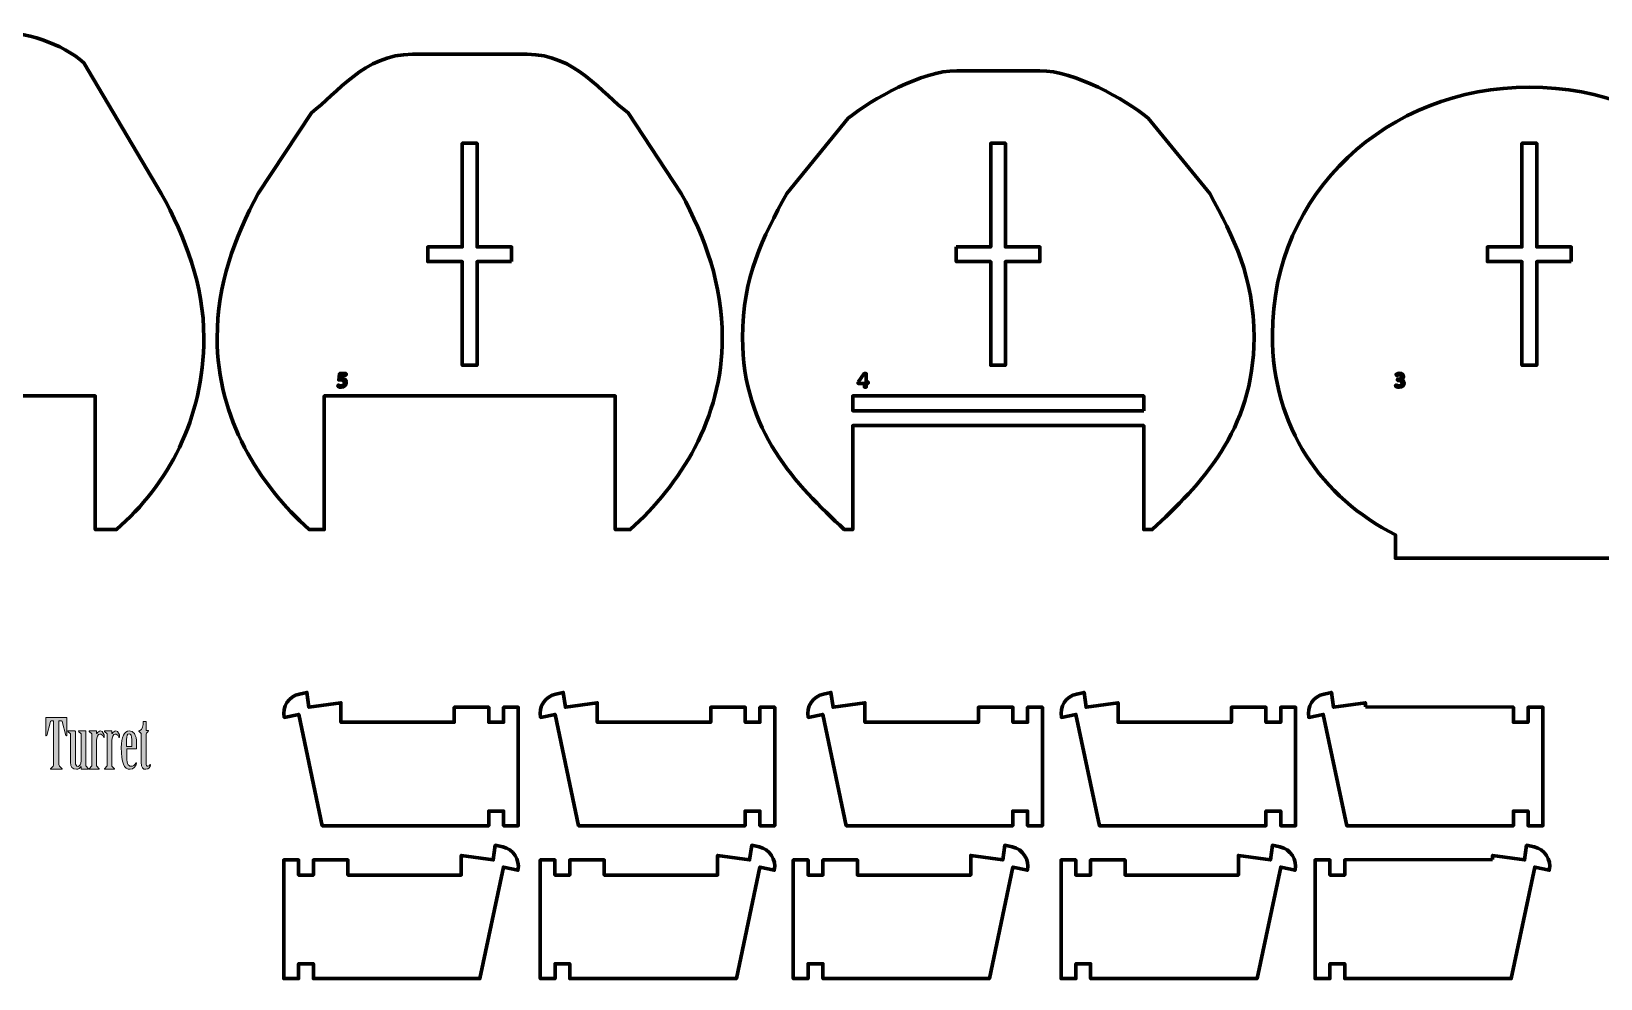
# Model space of a CAD drawing. Header units: inches. Extents: x 589 to 2016, y -1839 to -951.
# Drawn here: x 1323.3 to 1641.7, y -1148.7 to -956.7 of the extents above; entities that cross this region are included whole.
import ezdxf

# ---------------------------------------------------------------- set-up
doc = ezdxf.new("R2010")
doc.units = ezdxf.units.IN
doc.header["$MEASUREMENT"] = 0
doc.layers.add('Layer 1', color=7, linetype='Continuous')

# ---------------------------------------------------------------- blocks, each defined once
blk = doc.blocks.new('block 317')
at = {"layer": 'Layer 1', "true_color": 0x010101}
h = blk.add_hatch(color=18, dxfattribs=at)
h.dxf.hatch_style = 2
edge = h.paths.add_edge_path()
edge.add_spline(control_points=[(1327.83, -1096.46), (1327.83, -1096.46), (1327.31, -1096.46), (1327.31, -1096.46), (1327.23, -1096.46), (1327.19, -1096.53), (1327.16, -1096.61), (1327.16, -1096.61), (1326.43, -1099.4), (1326.43, -1099.4), (1326.42, -1099.45), (1326.38, -1099.48), (1326.32, -1099.48), (1326.26, -1099.48), (1326.25, -1099.45), (1326.25, -1099.38), (1326.25, -1099.38), (1326.25, -1095.84), (1326.25, -1095.84), (1326.25, -1095.81), (1326.28, -1095.79), (1326.32, -1095.79), (1326.32, -1095.79), (1330.42, -1095.79), (1330.42, -1095.79), (1330.47, -1095.79), (1330.49, -1095.81), (1330.49, -1095.84), (1330.49, -1095.84), (1330.49, -1099.38), (1330.49, -1099.38), (1330.49, -1099.45), (1330.48, -1099.48), (1330.42, -1099.48), (1330.37, -1099.48), (1330.32, -1099.45), (1330.31, -1099.4), (1330.31, -1099.4), (1329.58, -1096.61), (1329.58, -1096.61), (1329.56, -1096.53), (1329.51, -1096.46), (1329.43, -1096.46), (1329.43, -1096.46), (1328.91, -1096.46), (1328.91, -1096.46), (1328.91, -1096.46), (1328.91, -1105.28), (1328.91, -1105.28), (1328.91, -1105.45), (1328.92, -1105.57), (1329.02, -1105.67), (1329.02, -1105.67), (1329.44, -1106.08), (1329.44, -1106.08), (1329.48, -1106.12), (1329.54, -1106.16), (1329.54, -1106.2), (1329.54, -1106.24), (1329.53, -1106.28), (1329.46, -1106.28), (1329.46, -1106.28), (1327.29, -1106.28), (1327.29, -1106.28), (1327.22, -1106.28), (1327.2, -1106.24), (1327.2, -1106.2), (1327.2, -1106.16), (1327.26, -1106.12), (1327.3, -1106.08), (1327.3, -1106.08), (1327.72, -1105.67), (1327.72, -1105.67), (1327.82, -1105.57), (1327.83, -1105.45), (1327.83, -1105.28), (1327.83, -1105.28), (1327.83, -1096.46), (1327.83, -1096.46), (1327.83, -1096.46), (1327.83, -1096.46), (1327.83, -1096.46)], knot_values=[0, 0, 0, 0, 1, 1, 1, 2, 2, 2, 3, 3, 3, 4, 4, 4, 5, 5, 5, 6, 6, 6, 7, 7, 7, 8, 8, 8, 9, 9, 9, 10, 10, 10, 11, 11, 11, 12, 12, 12, 13, 13, 13, 14, 14, 14, 15, 15, 15, 16, 16, 16, 17, 17, 17, 18, 18, 18, 19, 19, 19, 20, 20, 20, 21, 21, 21, 22, 22, 22, 23, 23, 23, 24, 24, 24, 25, 25, 25, 26, 26, 26, 27, 27, 27, 27], degree=3, periodic=1)
h = blk.add_hatch(color=18, dxfattribs=at)
h.dxf.hatch_style = 2
edge = h.paths.add_edge_path()
edge.add_spline(control_points=[(1346.59, -1105.18), (1346.59, -1105.47), (1346.73, -1105.68), (1346.93, -1105.68), (1347.1, -1105.68), (1347.28, -1105.53), (1347.36, -1105.39), (1347.39, -1105.36), (1347.42, -1105.34), (1347.45, -1105.34), (1347.47, -1105.34), (1347.5, -1105.38), (1347.49, -1105.42), (1347.39, -1105.81), (1347.11, -1106.29), (1346.52, -1106.29), (1345.93, -1106.29), (1345.61, -1106.02), (1345.61, -1104.87), (1345.61, -1104.87), (1345.61, -1099.2), (1345.61, -1099.2), (1345.61, -1099.15), (1345.61, -1099.06), (1345.57, -1099.02), (1345.57, -1099.02), (1345.16, -1098.63), (1345.16, -1098.63), (1345.14, -1098.6), (1345.09, -1098.57), (1345.09, -1098.55), (1345.09, -1098.5), (1345.15, -1098.46), (1345.29, -1098.45), (1345.91, -1098.34), (1345.98, -1097.27), (1345.98, -1096.71), (1345.98, -1096.64), (1346.02, -1096.59), (1346.09, -1096.59), (1346.09, -1096.59), (1346.51, -1096.59), (1346.51, -1096.59), (1346.56, -1096.59), (1346.59, -1096.61), (1346.59, -1096.68), (1346.59, -1096.68), (1346.59, -1098.29), (1346.59, -1098.29), (1346.59, -1098.36), (1346.6, -1098.42), (1346.7, -1098.42), (1346.7, -1098.42), (1347.02, -1098.42), (1347.02, -1098.42), (1347.09, -1098.42), (1347.11, -1098.52), (1347.02, -1098.59), (1347.02, -1098.59), (1346.7, -1098.95), (1346.7, -1098.95), (1346.66, -1099.02), (1346.59, -1099.11), (1346.59, -1099.2), (1346.59, -1099.2), (1346.59, -1105.18), (1346.59, -1105.18), (1346.59, -1105.18), (1346.59, -1105.18), (1346.59, -1105.18)], knot_values=[0, 0, 0, 0, 1, 1, 1, 2, 2, 2, 3, 3, 3, 4, 4, 4, 5, 5, 5, 6, 6, 6, 7, 7, 7, 8, 8, 8, 9, 9, 9, 10, 10, 10, 11, 11, 11, 12, 12, 12, 13, 13, 13, 14, 14, 14, 15, 15, 15, 16, 16, 16, 17, 17, 17, 18, 18, 18, 19, 19, 19, 20, 20, 20, 21, 21, 21, 22, 22, 22, 23, 23, 23, 23], degree=3, periodic=1)
h = blk.add_hatch(color=18, dxfattribs=at)
h.dxf.hatch_style = 2
edge = h.paths.add_edge_path()
edge.add_spline(control_points=[(1334.39, -1105.52), (1334.39, -1105.57), (1334.39, -1105.61), (1334.4, -1105.64), (1334.4, -1105.64), (1334.83, -1106.13), (1334.83, -1106.13), (1334.87, -1106.16), (1334.9, -1106.2), (1334.9, -1106.23), (1334.9, -1106.27), (1334.86, -1106.29), (1334.81, -1106.29), (1334.81, -1106.29), (1333.5, -1106.29), (1333.5, -1106.29), (1333.45, -1106.29), (1333.41, -1106.26), (1333.41, -1106.23), (1333.41, -1106.23), (1333.41, -1105.75), (1333.41, -1105.75), (1333.41, -1105.75), (1333.38, -1105.75), (1333.38, -1105.75), (1333.14, -1106.03), (1332.89, -1106.29), (1332.44, -1106.29), (1331.63, -1106.29), (1331.25, -1105.81), (1331.25, -1104.86), (1331.25, -1104.86), (1331.25, -1099.17), (1331.25, -1099.17), (1331.25, -1099.12), (1331.24, -1099.09), (1331.21, -1099.06), (1331.21, -1099.06), (1330.79, -1098.67), (1330.79, -1098.67), (1330.76, -1098.63), (1330.73, -1098.59), (1330.73, -1098.56), (1330.73, -1098.52), (1330.78, -1098.5), (1330.82, -1098.5), (1330.82, -1098.5), (1332.16, -1098.5), (1332.16, -1098.5), (1332.2, -1098.5), (1332.23, -1098.53), (1332.23, -1098.59), (1332.23, -1098.59), (1332.23, -1104.87), (1332.23, -1104.87), (1332.23, -1105.41), (1332.42, -1105.69), (1332.78, -1105.69), (1333.11, -1105.69), (1333.41, -1105.25), (1333.41, -1104.57), (1333.41, -1104.57), (1333.41, -1099.17), (1333.41, -1099.17), (1333.41, -1099.12), (1333.39, -1099.09), (1333.37, -1099.06), (1333.37, -1099.06), (1332.96, -1098.67), (1332.96, -1098.67), (1332.92, -1098.63), (1332.89, -1098.59), (1332.89, -1098.56), (1332.89, -1098.52), (1332.93, -1098.5), (1332.98, -1098.5), (1332.98, -1098.5), (1334.32, -1098.5), (1334.32, -1098.5), (1334.38, -1098.5), (1334.39, -1098.53), (1334.39, -1098.59), (1334.39, -1098.59), (1334.39, -1105.52), (1334.39, -1105.52), (1334.39, -1105.52), (1334.39, -1105.52), (1334.39, -1105.52), (1334.39, -1105.52), (1334.39, -1105.52), (1334.39, -1105.52)], knot_values=[0, 0, 0, 0, 1, 1, 1, 2, 2, 2, 3, 3, 3, 4, 4, 4, 5, 5, 5, 6, 6, 6, 7, 7, 7, 8, 8, 8, 9, 9, 9, 10, 10, 10, 11, 11, 11, 12, 12, 12, 13, 13, 13, 14, 14, 14, 15, 15, 15, 16, 16, 16, 17, 17, 17, 18, 18, 18, 19, 19, 19, 20, 20, 20, 21, 21, 21, 22, 22, 22, 23, 23, 23, 24, 24, 24, 25, 25, 25, 26, 26, 26, 27, 27, 27, 28, 28, 28, 29, 29, 29, 30, 30, 30, 30], degree=3, periodic=1)
h = blk.add_hatch(color=18, dxfattribs=at)
h.dxf.hatch_style = 2
edge = h.paths.add_edge_path()
edge.add_spline(control_points=[(1336.54, -1105.52), (1336.54, -1105.57), (1336.54, -1105.61), (1336.56, -1105.64), (1336.56, -1105.64), (1337.03, -1106.13), (1337.03, -1106.13), (1337.07, -1106.16), (1337.09, -1106.2), (1337.09, -1106.23), (1337.09, -1106.27), (1337.06, -1106.29), (1337, -1106.29), (1337, -1106.29), (1335.13, -1106.29), (1335.13, -1106.29), (1335.07, -1106.29), (1335.05, -1106.27), (1335.05, -1106.23), (1335.05, -1106.2), (1335.06, -1106.16), (1335.1, -1106.13), (1335.1, -1106.13), (1335.53, -1105.64), (1335.53, -1105.64), (1335.56, -1105.61), (1335.56, -1105.57), (1335.56, -1105.52), (1335.56, -1105.52), (1335.56, -1099.17), (1335.56, -1099.17), (1335.56, -1099.12), (1335.55, -1099.09), (1335.51, -1099.06), (1335.51, -1099.06), (1335.1, -1098.67), (1335.1, -1098.67), (1335.06, -1098.63), (1335.05, -1098.59), (1335.05, -1098.56), (1335.05, -1098.52), (1335.07, -1098.5), (1335.13, -1098.5), (1335.13, -1098.5), (1336.47, -1098.5), (1336.47, -1098.5), (1336.52, -1098.5), (1336.54, -1098.53), (1336.54, -1098.59), (1336.54, -1098.59), (1336.54, -1099.06), (1336.54, -1099.06), (1336.54, -1099.06), (1336.57, -1099.06), (1336.57, -1099.06), (1336.8, -1098.78), (1337.03, -1098.5), (1337.36, -1098.5), (1337.82, -1098.5), (1338.11, -1099.25), (1338.11, -1099.69), (1338.11, -1099.76), (1338.1, -1099.82), (1338.04, -1099.82), (1337.99, -1099.82), (1337.96, -1099.76), (1337.93, -1099.69), (1337.78, -1099.32), (1337.5, -1099.16), (1337.21, -1099.16), (1336.8, -1099.16), (1336.55, -1099.74), (1336.55, -1100.45), (1336.55, -1100.45), (1336.55, -1105.52), (1336.55, -1105.52), (1336.55, -1105.52), (1336.54, -1105.52), (1336.54, -1105.52), (1336.54, -1105.52), (1336.54, -1105.52), (1336.54, -1105.52)], knot_values=[0, 0, 0, 0, 1, 1, 1, 2, 2, 2, 3, 3, 3, 4, 4, 4, 5, 5, 5, 6, 6, 6, 7, 7, 7, 8, 8, 8, 9, 9, 9, 10, 10, 10, 11, 11, 11, 12, 12, 12, 13, 13, 13, 14, 14, 14, 15, 15, 15, 16, 16, 16, 17, 17, 17, 18, 18, 18, 19, 19, 19, 20, 20, 20, 21, 21, 21, 22, 22, 22, 23, 23, 23, 24, 24, 24, 25, 25, 25, 26, 26, 26, 27, 27, 27, 27], degree=3, periodic=1)
h = blk.add_hatch(color=18, dxfattribs=at)
h.dxf.hatch_style = 2
edge = h.paths.add_edge_path()
edge.add_spline(control_points=[(1339.65, -1105.52), (1339.65, -1105.57), (1339.65, -1105.61), (1339.66, -1105.64), (1339.66, -1105.64), (1340.14, -1106.13), (1340.14, -1106.13), (1340.18, -1106.16), (1340.2, -1106.2), (1340.2, -1106.23), (1340.2, -1106.27), (1340.17, -1106.29), (1340.11, -1106.29), (1340.11, -1106.29), (1338.24, -1106.29), (1338.24, -1106.29), (1338.18, -1106.29), (1338.15, -1106.27), (1338.15, -1106.23), (1338.15, -1106.2), (1338.17, -1106.16), (1338.21, -1106.13), (1338.21, -1106.13), (1338.64, -1105.64), (1338.64, -1105.64), (1338.67, -1105.61), (1338.67, -1105.57), (1338.67, -1105.52), (1338.67, -1105.52), (1338.67, -1099.17), (1338.67, -1099.17), (1338.67, -1099.12), (1338.66, -1099.09), (1338.61, -1099.06), (1338.61, -1099.06), (1338.21, -1098.67), (1338.21, -1098.67), (1338.17, -1098.63), (1338.15, -1098.59), (1338.15, -1098.56), (1338.15, -1098.52), (1338.18, -1098.5), (1338.24, -1098.5), (1338.24, -1098.5), (1339.58, -1098.5), (1339.58, -1098.5), (1339.62, -1098.5), (1339.65, -1098.53), (1339.65, -1098.59), (1339.65, -1098.59), (1339.65, -1099.06), (1339.65, -1099.06), (1339.65, -1099.06), (1339.68, -1099.06), (1339.68, -1099.06), (1339.9, -1098.78), (1340.14, -1098.5), (1340.46, -1098.5), (1340.93, -1098.5), (1341.22, -1099.25), (1341.22, -1099.69), (1341.22, -1099.76), (1341.21, -1099.82), (1341.15, -1099.82), (1341.1, -1099.82), (1341.07, -1099.76), (1341.04, -1099.69), (1340.89, -1099.32), (1340.61, -1099.16), (1340.31, -1099.16), (1339.91, -1099.16), (1339.65, -1099.74), (1339.65, -1100.45), (1339.65, -1100.45), (1339.65, -1105.52), (1339.65, -1105.52), (1339.65, -1105.52), (1339.65, -1105.52), (1339.65, -1105.52), (1339.65, -1105.52), (1339.65, -1105.52), (1339.65, -1105.52)], knot_values=[0, 0, 0, 0, 1, 1, 1, 2, 2, 2, 3, 3, 3, 4, 4, 4, 5, 5, 5, 6, 6, 6, 7, 7, 7, 8, 8, 8, 9, 9, 9, 10, 10, 10, 11, 11, 11, 12, 12, 12, 13, 13, 13, 14, 14, 14, 15, 15, 15, 16, 16, 16, 17, 17, 17, 18, 18, 18, 19, 19, 19, 20, 20, 20, 21, 21, 21, 22, 22, 22, 23, 23, 23, 24, 24, 24, 25, 25, 25, 26, 26, 26, 27, 27, 27, 27], degree=3, periodic=1)
h = blk.add_hatch(color=18, dxfattribs=at)
h.dxf.hatch_style = 2
edge = h.paths.add_edge_path()
edge.add_spline(control_points=[(1342.65, -1103.25), (1342.65, -1105.01), (1342.88, -1105.68), (1343.53, -1105.68), (1343.99, -1105.68), (1344.21, -1105.46), (1344.51, -1105.03), (1344.53, -1104.98), (1344.56, -1104.96), (1344.6, -1104.96), (1344.65, -1104.96), (1344.66, -1104.98), (1344.65, -1105.04), (1344.48, -1105.71), (1344.04, -1106.29), (1343.36, -1106.29), (1342.09, -1106.29), (1341.55, -1105.03), (1341.55, -1101.89), (1341.55, -1099.76), (1342.17, -1098.5), (1343.15, -1098.5), (1343.96, -1098.5), (1344.66, -1099.09), (1344.66, -1101.13), (1344.66, -1101.13), (1344.66, -1102), (1344.66, -1102), (1344.66, -1102.1), (1344.63, -1102.17), (1344.53, -1102.17), (1344.53, -1102.17), (1342.65, -1102.17), (1342.65, -1102.17), (1342.65, -1102.17), (1342.65, -1103.25), (1342.65, -1103.25), (1342.65, -1103.25), (1342.65, -1103.25), (1342.65, -1103.25)], knot_values=[0, 0, 0, 0, 1, 1, 1, 2, 2, 2, 3, 3, 3, 4, 4, 4, 5, 5, 5, 6, 6, 6, 7, 7, 7, 8, 8, 8, 9, 9, 9, 10, 10, 10, 11, 11, 11, 12, 12, 12, 13, 13, 13, 13], degree=3, periodic=1)
edge = h.paths.add_edge_path()
edge.add_spline(control_points=[(1343.68, -1101.64), (1343.68, -1101.64), (1343.68, -1100.24), (1343.68, -1100.24), (1343.68, -1099.5), (1343.48, -1099.1), (1343.15, -1099.1), (1342.78, -1099.1), (1342.64, -1099.49), (1342.64, -1100.24), (1342.64, -1100.24), (1342.64, -1101.64), (1342.64, -1101.64), (1342.64, -1101.64), (1343.68, -1101.64), (1343.68, -1101.64)], knot_values=[0, 0, 0, 0, 1, 1, 1, 2, 2, 2, 3, 3, 3, 4, 4, 4, 5, 5, 5, 5], degree=3, periodic=1)
at = {"layer": 'Layer 1', "lineweight": 0}
for points, knots in [([(1327.83, -1096.46), (1327.83, -1096.46), (1327.31, -1096.46), (1327.31, -1096.46), (1327.23, -1096.46), (1327.19, -1096.53), (1327.16, -1096.61), (1327.16, -1096.61), (1326.43, -1099.4), (1326.43, -1099.4), (1326.42, -1099.45), (1326.38, -1099.48), (1326.32, -1099.48), (1326.26, -1099.48), (1326.25, -1099.45), (1326.25, -1099.38), (1326.25, -1099.38), (1326.25, -1095.84), (1326.25, -1095.84), (1326.25, -1095.81), (1326.28, -1095.79), (1326.32, -1095.79), (1326.32, -1095.79), (1330.42, -1095.79), (1330.42, -1095.79), (1330.47, -1095.79), (1330.49, -1095.81), (1330.49, -1095.84), (1330.49, -1095.84), (1330.49, -1099.38), (1330.49, -1099.38), (1330.49, -1099.45), (1330.48, -1099.48), (1330.42, -1099.48), (1330.37, -1099.48), (1330.32, -1099.45), (1330.31, -1099.4), (1330.31, -1099.4), (1329.58, -1096.61), (1329.58, -1096.61), (1329.56, -1096.53), (1329.51, -1096.46), (1329.43, -1096.46), (1329.43, -1096.46), (1328.91, -1096.46), (1328.91, -1096.46), (1328.91, -1096.46), (1328.91, -1105.28), (1328.91, -1105.28), (1328.91, -1105.45), (1328.92, -1105.57), (1329.02, -1105.67), (1329.02, -1105.67), (1329.44, -1106.08), (1329.44, -1106.08), (1329.48, -1106.12), (1329.54, -1106.16), (1329.54, -1106.2), (1329.54, -1106.24), (1329.53, -1106.28), (1329.46, -1106.28), (1329.46, -1106.28), (1327.29, -1106.28), (1327.29, -1106.28), (1327.22, -1106.28), (1327.2, -1106.24), (1327.2, -1106.2), (1327.2, -1106.16), (1327.26, -1106.12), (1327.3, -1106.08), (1327.3, -1106.08), (1327.72, -1105.67), (1327.72, -1105.67), (1327.82, -1105.57), (1327.83, -1105.45), (1327.83, -1105.28), (1327.83, -1105.28), (1327.83, -1096.46), (1327.83, -1096.46), (1327.83, -1096.46), (1327.83, -1096.46), (1327.83, -1096.46)], [0, 0, 0, 0, 1, 1, 1, 2, 2, 2, 3, 3, 3, 4, 4, 4, 5, 5, 5, 6, 6, 6, 7, 7, 7, 8, 8, 8, 9, 9, 9, 10, 10, 10, 11, 11, 11, 12, 12, 12, 13, 13, 13, 14, 14, 14, 15, 15, 15, 16, 16, 16, 17, 17, 17, 18, 18, 18, 19, 19, 19, 20, 20, 20, 21, 21, 21, 22, 22, 22, 23, 23, 23, 24, 24, 24, 25, 25, 25, 26, 26, 26, 27, 27, 27, 27]), ([(1346.59, -1105.18), (1346.59, -1105.47), (1346.73, -1105.68), (1346.93, -1105.68), (1347.1, -1105.68), (1347.28, -1105.53), (1347.36, -1105.39), (1347.39, -1105.36), (1347.42, -1105.34), (1347.45, -1105.34), (1347.47, -1105.34), (1347.5, -1105.38), (1347.49, -1105.42), (1347.39, -1105.81), (1347.11, -1106.29), (1346.52, -1106.29), (1345.93, -1106.29), (1345.61, -1106.02), (1345.61, -1104.87), (1345.61, -1104.87), (1345.61, -1099.2), (1345.61, -1099.2), (1345.61, -1099.15), (1345.61, -1099.06), (1345.57, -1099.02), (1345.57, -1099.02), (1345.16, -1098.63), (1345.16, -1098.63), (1345.14, -1098.6), (1345.09, -1098.57), (1345.09, -1098.55), (1345.09, -1098.5), (1345.15, -1098.46), (1345.29, -1098.45), (1345.91, -1098.34), (1345.98, -1097.27), (1345.98, -1096.71), (1345.98, -1096.64), (1346.02, -1096.59), (1346.09, -1096.59), (1346.09, -1096.59), (1346.51, -1096.59), (1346.51, -1096.59), (1346.56, -1096.59), (1346.59, -1096.61), (1346.59, -1096.68), (1346.59, -1096.68), (1346.59, -1098.29), (1346.59, -1098.29), (1346.59, -1098.36), (1346.6, -1098.42), (1346.7, -1098.42), (1346.7, -1098.42), (1347.02, -1098.42), (1347.02, -1098.42), (1347.09, -1098.42), (1347.11, -1098.52), (1347.02, -1098.59), (1347.02, -1098.59), (1346.7, -1098.95), (1346.7, -1098.95), (1346.66, -1099.02), (1346.59, -1099.11), (1346.59, -1099.2), (1346.59, -1099.2), (1346.59, -1105.18), (1346.59, -1105.18), (1346.59, -1105.18), (1346.59, -1105.18), (1346.59, -1105.18)], [0, 0, 0, 0, 1, 1, 1, 2, 2, 2, 3, 3, 3, 4, 4, 4, 5, 5, 5, 6, 6, 6, 7, 7, 7, 8, 8, 8, 9, 9, 9, 10, 10, 10, 11, 11, 11, 12, 12, 12, 13, 13, 13, 14, 14, 14, 15, 15, 15, 16, 16, 16, 17, 17, 17, 18, 18, 18, 19, 19, 19, 20, 20, 20, 21, 21, 21, 22, 22, 22, 23, 23, 23, 23]), ([(1334.39, -1105.52), (1334.39, -1105.57), (1334.39, -1105.61), (1334.4, -1105.64), (1334.4, -1105.64), (1334.83, -1106.13), (1334.83, -1106.13), (1334.87, -1106.16), (1334.9, -1106.2), (1334.9, -1106.23), (1334.9, -1106.27), (1334.86, -1106.29), (1334.81, -1106.29), (1334.81, -1106.29), (1333.5, -1106.29), (1333.5, -1106.29), (1333.45, -1106.29), (1333.41, -1106.26), (1333.41, -1106.23), (1333.41, -1106.23), (1333.41, -1105.75), (1333.41, -1105.75), (1333.41, -1105.75), (1333.38, -1105.75), (1333.38, -1105.75), (1333.14, -1106.03), (1332.89, -1106.29), (1332.44, -1106.29), (1331.63, -1106.29), (1331.25, -1105.81), (1331.25, -1104.86), (1331.25, -1104.86), (1331.25, -1099.17), (1331.25, -1099.17), (1331.25, -1099.12), (1331.24, -1099.09), (1331.21, -1099.06), (1331.21, -1099.06), (1330.79, -1098.67), (1330.79, -1098.67), (1330.76, -1098.63), (1330.73, -1098.59), (1330.73, -1098.56), (1330.73, -1098.52), (1330.78, -1098.5), (1330.82, -1098.5), (1330.82, -1098.5), (1332.16, -1098.5), (1332.16, -1098.5), (1332.2, -1098.5), (1332.23, -1098.53), (1332.23, -1098.59), (1332.23, -1098.59), (1332.23, -1104.87), (1332.23, -1104.87), (1332.23, -1105.41), (1332.42, -1105.69), (1332.78, -1105.69), (1333.11, -1105.69), (1333.41, -1105.25), (1333.41, -1104.57), (1333.41, -1104.57), (1333.41, -1099.17), (1333.41, -1099.17), (1333.41, -1099.12), (1333.39, -1099.09), (1333.37, -1099.06), (1333.37, -1099.06), (1332.96, -1098.67), (1332.96, -1098.67), (1332.92, -1098.63), (1332.89, -1098.59), (1332.89, -1098.56), (1332.89, -1098.52), (1332.93, -1098.5), (1332.98, -1098.5), (1332.98, -1098.5), (1334.32, -1098.5), (1334.32, -1098.5), (1334.38, -1098.5), (1334.39, -1098.53), (1334.39, -1098.59), (1334.39, -1098.59), (1334.39, -1105.52), (1334.39, -1105.52), (1334.39, -1105.52), (1334.39, -1105.52), (1334.39, -1105.52), (1334.39, -1105.52), (1334.39, -1105.52), (1334.39, -1105.52)], [0, 0, 0, 0, 1, 1, 1, 2, 2, 2, 3, 3, 3, 4, 4, 4, 5, 5, 5, 6, 6, 6, 7, 7, 7, 8, 8, 8, 9, 9, 9, 10, 10, 10, 11, 11, 11, 12, 12, 12, 13, 13, 13, 14, 14, 14, 15, 15, 15, 16, 16, 16, 17, 17, 17, 18, 18, 18, 19, 19, 19, 20, 20, 20, 21, 21, 21, 22, 22, 22, 23, 23, 23, 24, 24, 24, 25, 25, 25, 26, 26, 26, 27, 27, 27, 28, 28, 28, 29, 29, 29, 30, 30, 30, 30]), ([(1336.54, -1105.52), (1336.54, -1105.57), (1336.54, -1105.61), (1336.56, -1105.64), (1336.56, -1105.64), (1337.03, -1106.13), (1337.03, -1106.13), (1337.07, -1106.16), (1337.09, -1106.2), (1337.09, -1106.23), (1337.09, -1106.27), (1337.06, -1106.29), (1337, -1106.29), (1337, -1106.29), (1335.13, -1106.29), (1335.13, -1106.29), (1335.07, -1106.29), (1335.05, -1106.27), (1335.05, -1106.23), (1335.05, -1106.2), (1335.06, -1106.16), (1335.1, -1106.13), (1335.1, -1106.13), (1335.53, -1105.64), (1335.53, -1105.64), (1335.56, -1105.61), (1335.56, -1105.57), (1335.56, -1105.52), (1335.56, -1105.52), (1335.56, -1099.17), (1335.56, -1099.17), (1335.56, -1099.12), (1335.55, -1099.09), (1335.51, -1099.06), (1335.51, -1099.06), (1335.1, -1098.67), (1335.1, -1098.67), (1335.06, -1098.63), (1335.05, -1098.59), (1335.05, -1098.56), (1335.05, -1098.52), (1335.07, -1098.5), (1335.13, -1098.5), (1335.13, -1098.5), (1336.47, -1098.5), (1336.47, -1098.5), (1336.52, -1098.5), (1336.54, -1098.53), (1336.54, -1098.59), (1336.54, -1098.59), (1336.54, -1099.06), (1336.54, -1099.06), (1336.54, -1099.06), (1336.57, -1099.06), (1336.57, -1099.06), (1336.8, -1098.78), (1337.03, -1098.5), (1337.36, -1098.5), (1337.82, -1098.5), (1338.11, -1099.25), (1338.11, -1099.69), (1338.11, -1099.76), (1338.1, -1099.82), (1338.04, -1099.82), (1337.99, -1099.82), (1337.96, -1099.76), (1337.93, -1099.69), (1337.78, -1099.32), (1337.5, -1099.16), (1337.21, -1099.16), (1336.8, -1099.16), (1336.55, -1099.74), (1336.55, -1100.45), (1336.55, -1100.45), (1336.55, -1105.52), (1336.55, -1105.52), (1336.55, -1105.52), (1336.54, -1105.52), (1336.54, -1105.52), (1336.54, -1105.52), (1336.54, -1105.52), (1336.54, -1105.52)], [0, 0, 0, 0, 1, 1, 1, 2, 2, 2, 3, 3, 3, 4, 4, 4, 5, 5, 5, 6, 6, 6, 7, 7, 7, 8, 8, 8, 9, 9, 9, 10, 10, 10, 11, 11, 11, 12, 12, 12, 13, 13, 13, 14, 14, 14, 15, 15, 15, 16, 16, 16, 17, 17, 17, 18, 18, 18, 19, 19, 19, 20, 20, 20, 21, 21, 21, 22, 22, 22, 23, 23, 23, 24, 24, 24, 25, 25, 25, 26, 26, 26, 27, 27, 27, 27]), ([(1339.65, -1105.52), (1339.65, -1105.57), (1339.65, -1105.61), (1339.66, -1105.64), (1339.66, -1105.64), (1340.14, -1106.13), (1340.14, -1106.13), (1340.18, -1106.16), (1340.2, -1106.2), (1340.2, -1106.23), (1340.2, -1106.27), (1340.17, -1106.29), (1340.11, -1106.29), (1340.11, -1106.29), (1338.24, -1106.29), (1338.24, -1106.29), (1338.18, -1106.29), (1338.15, -1106.27), (1338.15, -1106.23), (1338.15, -1106.2), (1338.17, -1106.16), (1338.21, -1106.13), (1338.21, -1106.13), (1338.64, -1105.64), (1338.64, -1105.64), (1338.67, -1105.61), (1338.67, -1105.57), (1338.67, -1105.52), (1338.67, -1105.52), (1338.67, -1099.17), (1338.67, -1099.17), (1338.67, -1099.12), (1338.66, -1099.09), (1338.61, -1099.06), (1338.61, -1099.06), (1338.21, -1098.67), (1338.21, -1098.67), (1338.17, -1098.63), (1338.15, -1098.59), (1338.15, -1098.56), (1338.15, -1098.52), (1338.18, -1098.5), (1338.24, -1098.5), (1338.24, -1098.5), (1339.58, -1098.5), (1339.58, -1098.5), (1339.62, -1098.5), (1339.65, -1098.53), (1339.65, -1098.59), (1339.65, -1098.59), (1339.65, -1099.06), (1339.65, -1099.06), (1339.65, -1099.06), (1339.68, -1099.06), (1339.68, -1099.06), (1339.9, -1098.78), (1340.14, -1098.5), (1340.46, -1098.5), (1340.93, -1098.5), (1341.22, -1099.25), (1341.22, -1099.69), (1341.22, -1099.76), (1341.21, -1099.82), (1341.15, -1099.82), (1341.1, -1099.82), (1341.07, -1099.76), (1341.04, -1099.69), (1340.89, -1099.32), (1340.61, -1099.16), (1340.31, -1099.16), (1339.91, -1099.16), (1339.65, -1099.74), (1339.65, -1100.45), (1339.65, -1100.45), (1339.65, -1105.52), (1339.65, -1105.52), (1339.65, -1105.52), (1339.65, -1105.52), (1339.65, -1105.52), (1339.65, -1105.52), (1339.65, -1105.52), (1339.65, -1105.52)], [0, 0, 0, 0, 1, 1, 1, 2, 2, 2, 3, 3, 3, 4, 4, 4, 5, 5, 5, 6, 6, 6, 7, 7, 7, 8, 8, 8, 9, 9, 9, 10, 10, 10, 11, 11, 11, 12, 12, 12, 13, 13, 13, 14, 14, 14, 15, 15, 15, 16, 16, 16, 17, 17, 17, 18, 18, 18, 19, 19, 19, 20, 20, 20, 21, 21, 21, 22, 22, 22, 23, 23, 23, 24, 24, 24, 25, 25, 25, 26, 26, 26, 27, 27, 27, 27]), ([(1342.65, -1103.25), (1342.65, -1105.01), (1342.88, -1105.68), (1343.53, -1105.68), (1343.99, -1105.68), (1344.21, -1105.46), (1344.51, -1105.03), (1344.53, -1104.98), (1344.56, -1104.96), (1344.6, -1104.96), (1344.65, -1104.96), (1344.66, -1104.98), (1344.65, -1105.04), (1344.48, -1105.71), (1344.04, -1106.29), (1343.36, -1106.29), (1342.09, -1106.29), (1341.55, -1105.03), (1341.55, -1101.89), (1341.55, -1099.76), (1342.17, -1098.5), (1343.15, -1098.5), (1343.96, -1098.5), (1344.66, -1099.09), (1344.66, -1101.13), (1344.66, -1101.13), (1344.66, -1102), (1344.66, -1102), (1344.66, -1102.1), (1344.63, -1102.17), (1344.53, -1102.17), (1344.53, -1102.17), (1342.65, -1102.17), (1342.65, -1102.17), (1342.65, -1102.17), (1342.65, -1103.25), (1342.65, -1103.25), (1342.65, -1103.25), (1342.65, -1103.25), (1342.65, -1103.25)], [0, 0, 0, 0, 1, 1, 1, 2, 2, 2, 3, 3, 3, 4, 4, 4, 5, 5, 5, 6, 6, 6, 7, 7, 7, 8, 8, 8, 9, 9, 9, 10, 10, 10, 11, 11, 11, 12, 12, 12, 13, 13, 13, 13]), ([(1343.68, -1101.64), (1343.68, -1101.64), (1343.68, -1100.24), (1343.68, -1100.24), (1343.68, -1099.5), (1343.48, -1099.1), (1343.15, -1099.1), (1342.78, -1099.1), (1342.64, -1099.49), (1342.64, -1100.24), (1342.64, -1100.24), (1342.64, -1101.64), (1342.64, -1101.64), (1342.64, -1101.64), (1343.68, -1101.64), (1343.68, -1101.64)], [0, 0, 0, 0, 1, 1, 1, 2, 2, 2, 3, 3, 3, 4, 4, 4, 5, 5, 5, 5])]:
    blk.add_open_spline(points, degree=3, knots=knots, dxfattribs=at)
blk = doc.blocks.new('block 312')
at = {"layer": 'Layer 1'}
blk.add_blockref('block 317', (0, 0), dxfattribs=at)

msp = doc.modelspace()

# ---------------------------------------------------------------- linework, layer by layer
at = {"layer": 'Layer 1', "color": 18, "lineweight": 80, "true_color": 0x010101}
for points in [[(1420.74, -1003.34), (1413.74, -1003.34), (1413.74, -1024.34), (1410.74, -1024.34), (1410.74, -1003.34), (1403.74, -1003.34), (1403.74, -1000.34), (1410.74, -1000.34), (1410.74, -979.34), (1413.74, -979.34), (1413.74, -1000.34), (1420.74, -1000.34), (1420.74, -1003.34)], [(1510.95, -1000.34), (1517.95, -1000.34), (1517.95, -979.34), (1520.95, -979.34), (1520.95, -1000.34), (1527.95, -1000.34), (1527.95, -1003.34), (1520.95, -1003.34), (1520.95, -1024.34), (1517.95, -1024.34), (1517.95, -1003.34), (1510.95, -1003.34), (1510.95, -1000.34)], [(1635.75, -1003.34), (1628.74, -1003.34), (1628.74, -1024.34), (1625.74, -1024.34), (1625.74, -1003.34), (1618.74, -1003.34), (1618.74, -1000.34), (1625.74, -1000.34), (1625.74, -979.34), (1628.74, -979.34), (1628.74, -1000.34), (1635.75, -1000.34), (1635.75, -1003.34)], [(1491.06, -1027.78), (1492.28, -1026.03), (1492.69, -1026.03), (1492.69, -1027.74), (1493.07, -1027.74), (1493.07, -1028.03), (1492.69, -1028.03), (1492.69, -1028.78), (1492.33, -1028.78), (1492.33, -1028.78), (1492.33, -1028.03), (1491.06, -1028.03), (1491.06, -1027.78), (1491.06, -1027.78)], [(1549.02, -1033.58), (1489.98, -1033.58), (1489.98, -1030.58), (1549.02, -1030.58), (1549.02, -1033.58)]]:
    msp.add_lwpolyline(points, dxfattribs=at)
for points, knots in [([(1349.67, -989.54), (1349.67, -989.54), (1333.95, -963), (1333.95, -963), (1329.52, -959.12), (1322.31, -956.65), (1315.19, -956.65), (1315.19, -956.65), (1298.32, -956.65), (1298.32, -956.65), (1291.2, -956.65), (1283.99, -959.12), (1279.56, -963), (1279.56, -963), (1263.84, -989.54), (1263.84, -989.54), (1258.97, -998.48), (1255.81, -1008), (1255.81, -1018.77), (1255.81, -1035.26), (1262.48, -1048.6), (1272.96, -1057.67), (1272.96, -1057.67), (1277.25, -1057.67), (1277.25, -1057.67), (1277.25, -1057.67), (1277.25, -1030.58), (1277.25, -1030.58), (1277.25, -1030.58), (1336.28, -1030.58), (1336.28, -1030.58), (1336.28, -1030.58), (1336.28, -1057.67), (1336.28, -1057.67), (1336.28, -1057.67), (1340.55, -1057.67), (1340.55, -1057.67), (1351.04, -1048.6), (1358.31, -1035.26), (1358.31, -1018.77), (1358.3, -1007.99), (1354.54, -998.48), (1349.67, -989.54)], [0, 0, 0, 0, 1, 1, 1, 2, 2, 2, 3, 3, 3, 4, 4, 4, 5, 5, 5, 6, 6, 6, 7, 7, 7, 8, 8, 8, 9, 9, 9, 10, 10, 10, 11, 11, 11, 12, 12, 12, 13, 13, 13, 14, 14, 14, 14]), ([(1455.17, -989.54), (1455.17, -989.54), (1444.37, -973.16), (1444.37, -973.16), (1439.14, -969.28), (1433.71, -961.29), (1423.89, -961.29), (1423.89, -961.29), (1400.61, -961.29), (1400.61, -961.29), (1390.79, -961.29), (1385.36, -969.28), (1380.13, -973.16), (1380.13, -973.16), (1369.33, -989.54), (1369.33, -989.54), (1364.47, -998.48), (1361, -1008), (1361, -1018.77), (1361, -1035.26), (1369.58, -1048.6), (1379.68, -1057.67), (1379.68, -1057.67), (1382.74, -1057.67), (1382.74, -1057.67), (1382.74, -1057.67), (1382.74, -1030.58), (1382.74, -1030.58), (1382.74, -1030.58), (1441.78, -1030.58), (1441.78, -1030.58), (1441.78, -1030.58), (1441.78, -1057.67), (1441.78, -1057.67), (1441.78, -1057.67), (1444.82, -1057.67), (1444.82, -1057.67), (1454.92, -1048.6), (1463.5, -1035.26), (1463.5, -1018.77), (1463.5, -1007.99), (1460.04, -998.48), (1455.17, -989.54)], [0, 0, 0, 0, 1, 1, 1, 2, 2, 2, 3, 3, 3, 4, 4, 4, 5, 5, 5, 6, 6, 6, 7, 7, 7, 8, 8, 8, 9, 9, 9, 10, 10, 10, 11, 11, 11, 12, 12, 12, 13, 13, 13, 14, 14, 14, 14]), ([(1562.41, -989.54), (1562.41, -989.54), (1549.93, -974.24), (1549.93, -974.24), (1544.97, -970.36), (1535.04, -964.63), (1527.93, -964.63), (1527.93, -964.63), (1511.06, -964.63), (1511.06, -964.63), (1503.94, -964.63), (1494.01, -970.36), (1489.06, -974.24), (1489.06, -974.24), (1476.58, -989.54), (1476.58, -989.54), (1471.71, -998.48), (1467.61, -1006.38), (1467.61, -1018.77), (1467.61, -1037.72), (1478.54, -1048.6), (1488.24, -1057.67), (1488.24, -1057.67), (1489.98, -1057.67), (1489.98, -1057.67), (1489.98, -1057.67), (1489.98, -1036.59), (1489.98, -1036.59), (1489.98, -1036.59), (1549.02, -1036.59), (1549.02, -1036.59), (1549.02, -1036.59), (1549.02, -1057.67), (1549.02, -1057.67), (1549.02, -1057.67), (1550.74, -1057.67), (1550.74, -1057.67), (1560.44, -1048.6), (1571.38, -1037.72), (1571.38, -1018.77), (1571.37, -1006.38), (1567.27, -998.48), (1562.41, -989.54)], [0, 0, 0, 0, 1, 1, 1, 2, 2, 2, 3, 3, 3, 4, 4, 4, 5, 5, 5, 6, 6, 6, 7, 7, 7, 8, 8, 8, 9, 9, 9, 10, 10, 10, 11, 11, 11, 12, 12, 12, 13, 13, 13, 14, 14, 14, 14]), ([(1627.29, -967.96), (1598.47, -967.96), (1575.11, -989.32), (1575.11, -1018.14), (1575.11, -1036.98), (1585.1, -1051.16), (1600.07, -1058.73), (1600.07, -1058.73), (1600.07, -1063.5), (1600.07, -1063.5), (1600.07, -1063.5), (1654.51, -1063.5), (1654.51, -1063.5), (1654.51, -1063.5), (1654.51, -1058.73), (1654.51, -1058.73), (1669.48, -1051.16), (1679.48, -1036.98), (1679.48, -1018.14), (1679.47, -989.32), (1656.11, -967.96), (1627.29, -967.96)], [0, 0, 0, 0, 1, 1, 1, 2, 2, 2, 3, 3, 3, 4, 4, 4, 5, 5, 5, 6, 6, 6, 7, 7, 7, 7]), ([(1386.18, -1028.82), (1385.88, -1028.82), (1385.62, -1028.74), (1385.49, -1028.65), (1385.49, -1028.65), (1385.59, -1028.37), (1385.59, -1028.37), (1385.7, -1028.44), (1385.93, -1028.52), (1386.18, -1028.52), (1386.53, -1028.52), (1386.83, -1028.3), (1386.83, -1027.93), (1386.82, -1027.57), (1386.59, -1027.32), (1386.04, -1027.32), (1385.88, -1027.32), (1385.76, -1027.33), (1385.66, -1027.35), (1385.66, -1027.35), (1385.84, -1026.03), (1385.84, -1026.03), (1385.84, -1026.03), (1387.15, -1026.03), (1387.15, -1026.03), (1387.15, -1026.03), (1387.15, -1026.34), (1387.15, -1026.34), (1387.15, -1026.34), (1386.1, -1026.34), (1386.1, -1026.34), (1386.1, -1026.34), (1385.99, -1027.05), (1385.99, -1027.05), (1386.06, -1027.04), (1386.12, -1027.03), (1386.22, -1027.03), (1386.43, -1027.03), (1386.64, -1027.08), (1386.81, -1027.18), (1387.03, -1027.3), (1387.2, -1027.54), (1387.2, -1027.89), (1387.2, -1028.42), (1386.77, -1028.82), (1386.18, -1028.82)], [0, 0, 0, 0, 1, 1, 1, 2, 2, 2, 3, 3, 3, 4, 4, 4, 5, 5, 5, 6, 6, 6, 7, 7, 7, 8, 8, 8, 9, 9, 9, 10, 10, 10, 11, 11, 11, 12, 12, 12, 13, 13, 13, 14, 14, 14, 15, 15, 15, 15]), ([(1600.82, -1028.82), (1600.51, -1028.82), (1600.24, -1028.72), (1600.1, -1028.64), (1600.1, -1028.64), (1600.21, -1028.35), (1600.21, -1028.35), (1600.31, -1028.42), (1600.56, -1028.52), (1600.82, -1028.52), (1601.29, -1028.52), (1601.44, -1028.22), (1601.44, -1027.99), (1601.43, -1027.6), (1601.09, -1027.44), (1600.73, -1027.44), (1600.73, -1027.44), (1600.52, -1027.44), (1600.52, -1027.44), (1600.52, -1027.44), (1600.52, -1027.16), (1600.52, -1027.16), (1600.52, -1027.16), (1600.73, -1027.16), (1600.73, -1027.16), (1601, -1027.16), (1601.34, -1027.02), (1601.34, -1026.69), (1601.34, -1026.47), (1601.2, -1026.28), (1600.86, -1026.28), (1600.64, -1026.28), (1600.42, -1026.37), (1600.31, -1026.46), (1600.31, -1026.46), (1600.21, -1026.19), (1600.21, -1026.19), (1600.35, -1026.08), (1600.63, -1025.98), (1600.93, -1025.98), (1601.47, -1025.98), (1601.72, -1026.3), (1601.72, -1026.63), (1601.72, -1026.92), (1601.55, -1027.15), (1601.21, -1027.28), (1601.21, -1027.28), (1601.21, -1027.29), (1601.21, -1027.29), (1601.55, -1027.36), (1601.82, -1027.61), (1601.82, -1027.99), (1601.82, -1028.44), (1601.48, -1028.82), (1600.82, -1028.82)], [0, 0, 0, 0, 1, 1, 1, 2, 2, 2, 3, 3, 3, 4, 4, 4, 5, 5, 5, 6, 6, 6, 7, 7, 7, 8, 8, 8, 9, 9, 9, 10, 10, 10, 11, 11, 11, 12, 12, 12, 13, 13, 13, 14, 14, 14, 15, 15, 15, 16, 16, 16, 17, 17, 17, 18, 18, 18, 18]), ([(1419.11, -1093.69), (1419.11, -1093.69), (1419.11, -1096.75), (1419.11, -1096.75), (1419.11, -1096.75), (1416.11, -1096.75), (1416.11, -1096.75), (1416.11, -1096.75), (1416.11, -1093.69), (1416.11, -1093.69), (1416.11, -1093.69), (1409.11, -1093.69), (1409.11, -1093.69), (1409.11, -1093.69), (1409.11, -1096.75), (1409.11, -1096.75), (1409.11, -1096.75), (1386.11, -1096.75), (1386.11, -1096.75), (1386.11, -1096.75), (1386.11, -1092.78), (1386.11, -1092.78), (1386.11, -1092.78), (1379.62, -1093.69), (1379.62, -1093.69), (1379.62, -1093.69), (1379.21, -1090.71), (1379.21, -1090.71), (1379.21, -1090.71), (1377.7, -1091.03), (1377.7, -1091.03), (1375.54, -1091.48), (1374.15, -1093.61), (1374.61, -1095.77), (1374.61, -1095.77), (1377.55, -1095.15), (1377.55, -1095.15), (1377.55, -1095.15), (1382.32, -1117.75), (1382.32, -1117.75), (1382.32, -1117.75), (1416.11, -1117.75), (1416.11, -1117.75), (1416.11, -1117.75), (1416.11, -1114.75), (1416.11, -1114.75), (1416.11, -1114.75), (1419.11, -1114.75), (1419.11, -1114.75), (1419.11, -1114.75), (1419.11, -1117.75), (1419.11, -1117.75), (1419.11, -1117.75), (1422.11, -1117.75), (1422.11, -1117.75), (1422.11, -1117.75), (1422.11, -1093.69), (1422.11, -1093.69), (1422.11, -1093.69), (1419.11, -1093.69), (1419.11, -1093.69), (1419.11, -1093.69), (1419.11, -1093.69), (1419.11, -1093.69)], [0, 0, 0, 0, 1, 1, 1, 2, 2, 2, 3, 3, 3, 4, 4, 4, 5, 5, 5, 6, 6, 6, 7, 7, 7, 8, 8, 8, 9, 9, 9, 10, 10, 10, 11, 11, 11, 12, 12, 12, 13, 13, 13, 14, 14, 14, 15, 15, 15, 16, 16, 16, 17, 17, 17, 18, 18, 18, 19, 19, 19, 20, 20, 20, 21, 21, 21, 21]), ([(1471.14, -1093.69), (1471.14, -1093.69), (1471.14, -1096.75), (1471.14, -1096.75), (1471.14, -1096.75), (1468.14, -1096.75), (1468.14, -1096.75), (1468.14, -1096.75), (1468.14, -1093.69), (1468.14, -1093.69), (1468.14, -1093.69), (1461.14, -1093.69), (1461.14, -1093.69), (1461.14, -1093.69), (1461.14, -1096.75), (1461.14, -1096.75), (1461.14, -1096.75), (1438.14, -1096.75), (1438.14, -1096.75), (1438.14, -1096.75), (1438.14, -1092.78), (1438.14, -1092.78), (1438.14, -1092.78), (1431.65, -1093.69), (1431.65, -1093.69), (1431.65, -1093.69), (1431.23, -1090.71), (1431.23, -1090.71), (1431.23, -1090.71), (1429.73, -1091.03), (1429.73, -1091.03), (1427.57, -1091.48), (1426.18, -1093.61), (1426.64, -1095.77), (1426.64, -1095.77), (1429.57, -1095.15), (1429.57, -1095.15), (1429.57, -1095.15), (1434.34, -1117.75), (1434.34, -1117.75), (1434.34, -1117.75), (1468.13, -1117.75), (1468.13, -1117.75), (1468.13, -1117.75), (1468.13, -1114.75), (1468.13, -1114.75), (1468.13, -1114.75), (1471.13, -1114.75), (1471.13, -1114.75), (1471.13, -1114.75), (1471.13, -1117.75), (1471.13, -1117.75), (1471.13, -1117.75), (1474.13, -1117.75), (1474.13, -1117.75), (1474.13, -1117.75), (1474.13, -1093.69), (1474.13, -1093.69), (1474.13, -1093.69), (1471.14, -1093.69), (1471.14, -1093.69), (1471.14, -1093.69), (1471.14, -1093.69), (1471.14, -1093.69)], [0, 0, 0, 0, 1, 1, 1, 2, 2, 2, 3, 3, 3, 4, 4, 4, 5, 5, 5, 6, 6, 6, 7, 7, 7, 8, 8, 8, 9, 9, 9, 10, 10, 10, 11, 11, 11, 12, 12, 12, 13, 13, 13, 14, 14, 14, 15, 15, 15, 16, 16, 16, 17, 17, 17, 18, 18, 18, 19, 19, 19, 20, 20, 20, 21, 21, 21, 21]), ([(1525.45, -1093.69), (1525.45, -1093.69), (1525.45, -1096.75), (1525.45, -1096.75), (1525.45, -1096.75), (1522.45, -1096.75), (1522.45, -1096.75), (1522.45, -1096.75), (1522.45, -1093.69), (1522.45, -1093.69), (1522.45, -1093.69), (1515.45, -1093.69), (1515.45, -1093.69), (1515.45, -1093.69), (1515.45, -1096.75), (1515.45, -1096.75), (1515.45, -1096.75), (1492.45, -1096.75), (1492.45, -1096.75), (1492.45, -1096.75), (1492.45, -1092.78), (1492.45, -1092.78), (1492.45, -1092.78), (1485.96, -1093.69), (1485.96, -1093.69), (1485.96, -1093.69), (1485.54, -1090.71), (1485.54, -1090.71), (1485.54, -1090.71), (1484.04, -1091.03), (1484.04, -1091.03), (1481.88, -1091.48), (1480.49, -1093.61), (1480.95, -1095.77), (1480.95, -1095.77), (1483.88, -1095.15), (1483.88, -1095.15), (1483.88, -1095.15), (1488.65, -1117.75), (1488.65, -1117.75), (1488.65, -1117.75), (1522.44, -1117.75), (1522.44, -1117.75), (1522.44, -1117.75), (1522.44, -1114.75), (1522.44, -1114.75), (1522.44, -1114.75), (1525.44, -1114.75), (1525.44, -1114.75), (1525.44, -1114.75), (1525.44, -1117.75), (1525.44, -1117.75), (1525.44, -1117.75), (1528.45, -1117.75), (1528.45, -1117.75), (1528.45, -1117.75), (1528.45, -1093.69), (1528.45, -1093.69), (1528.45, -1093.69), (1525.45, -1093.69), (1525.45, -1093.69), (1525.45, -1093.69), (1525.45, -1093.69), (1525.45, -1093.69)], [0, 0, 0, 0, 1, 1, 1, 2, 2, 2, 3, 3, 3, 4, 4, 4, 5, 5, 5, 6, 6, 6, 7, 7, 7, 8, 8, 8, 9, 9, 9, 10, 10, 10, 11, 11, 11, 12, 12, 12, 13, 13, 13, 14, 14, 14, 15, 15, 15, 16, 16, 16, 17, 17, 17, 18, 18, 18, 19, 19, 19, 20, 20, 20, 21, 21, 21, 21]), ([(1576.81, -1093.69), (1576.81, -1093.69), (1576.81, -1096.75), (1576.81, -1096.75), (1576.81, -1096.75), (1573.81, -1096.75), (1573.81, -1096.75), (1573.81, -1096.75), (1573.81, -1093.69), (1573.81, -1093.69), (1573.81, -1093.69), (1566.8, -1093.69), (1566.8, -1093.69), (1566.8, -1093.69), (1566.8, -1096.75), (1566.8, -1096.75), (1566.8, -1096.75), (1543.81, -1096.75), (1543.81, -1096.75), (1543.81, -1096.75), (1543.81, -1092.78), (1543.81, -1092.78), (1543.81, -1092.78), (1537.32, -1093.69), (1537.32, -1093.69), (1537.32, -1093.69), (1536.9, -1090.71), (1536.9, -1090.71), (1536.9, -1090.71), (1535.4, -1091.03), (1535.4, -1091.03), (1533.23, -1091.48), (1531.85, -1093.61), (1532.31, -1095.77), (1532.31, -1095.77), (1535.24, -1095.15), (1535.24, -1095.15), (1535.24, -1095.15), (1540.01, -1117.75), (1540.01, -1117.75), (1540.01, -1117.75), (1573.8, -1117.75), (1573.8, -1117.75), (1573.8, -1117.75), (1573.8, -1114.75), (1573.8, -1114.75), (1573.8, -1114.75), (1576.8, -1114.75), (1576.8, -1114.75), (1576.8, -1114.75), (1576.8, -1117.75), (1576.8, -1117.75), (1576.8, -1117.75), (1579.8, -1117.75), (1579.8, -1117.75), (1579.8, -1117.75), (1579.8, -1093.69), (1579.8, -1093.69), (1579.8, -1093.69), (1576.81, -1093.69), (1576.81, -1093.69), (1576.81, -1093.69), (1576.81, -1093.69), (1576.81, -1093.69)], [0, 0, 0, 0, 1, 1, 1, 2, 2, 2, 3, 3, 3, 4, 4, 4, 5, 5, 5, 6, 6, 6, 7, 7, 7, 8, 8, 8, 9, 9, 9, 10, 10, 10, 11, 11, 11, 12, 12, 12, 13, 13, 13, 14, 14, 14, 15, 15, 15, 16, 16, 16, 17, 17, 17, 18, 18, 18, 19, 19, 19, 20, 20, 20, 21, 21, 21, 21]), ([(1594, -1093.6), (1594, -1093.6), (1594, -1092.78), (1594, -1092.78), (1594, -1092.78), (1587.51, -1093.69), (1587.51, -1093.69), (1587.51, -1093.69), (1587.1, -1090.71), (1587.1, -1090.71), (1587.1, -1090.71), (1585.59, -1091.03), (1585.59, -1091.03), (1583.43, -1091.48), (1582.05, -1093.61), (1582.5, -1095.77), (1582.5, -1095.77), (1585.44, -1095.15), (1585.44, -1095.15), (1585.44, -1095.15), (1590.21, -1117.75), (1590.21, -1117.75), (1590.21, -1117.75), (1624, -1117.75), (1624, -1117.75), (1624, -1117.75), (1624, -1114.75), (1624, -1114.75), (1624, -1114.75), (1627, -1114.75), (1627, -1114.75), (1627, -1114.75), (1627, -1117.75), (1627, -1117.75), (1627, -1117.75), (1630, -1117.75), (1630, -1117.75), (1630, -1117.75), (1630, -1093.69), (1630, -1093.69), (1630, -1093.69), (1627, -1093.69), (1627, -1093.69), (1627, -1093.69), (1627, -1096.75), (1627, -1096.75), (1627, -1096.75), (1624, -1096.75), (1624, -1096.75), (1624, -1096.75), (1624, -1093.69), (1624, -1093.69), (1624, -1093.69), (1594, -1093.6), (1594, -1093.6)], [0, 0, 0, 0, 1, 1, 1, 2, 2, 2, 3, 3, 3, 4, 4, 4, 5, 5, 5, 6, 6, 6, 7, 7, 7, 8, 8, 8, 9, 9, 9, 10, 10, 10, 11, 11, 11, 12, 12, 12, 13, 13, 13, 14, 14, 14, 15, 15, 15, 16, 16, 16, 17, 17, 17, 18, 18, 18, 18]), ([(1377.53, -1124.67), (1377.53, -1124.67), (1377.53, -1127.73), (1377.53, -1127.73), (1377.53, -1127.73), (1380.53, -1127.73), (1380.53, -1127.73), (1380.53, -1127.73), (1380.53, -1124.67), (1380.53, -1124.67), (1380.53, -1124.67), (1387.53, -1124.67), (1387.53, -1124.67), (1387.53, -1124.67), (1387.53, -1127.73), (1387.53, -1127.73), (1387.53, -1127.73), (1410.53, -1127.73), (1410.53, -1127.73), (1410.53, -1127.73), (1410.53, -1123.76), (1410.53, -1123.76), (1410.53, -1123.76), (1417.02, -1124.67), (1417.02, -1124.67), (1417.02, -1124.67), (1417.43, -1121.69), (1417.43, -1121.69), (1417.43, -1121.69), (1418.94, -1122.01), (1418.94, -1122.01), (1421.1, -1122.46), (1422.48, -1124.59), (1422.03, -1126.75), (1422.03, -1126.75), (1419.09, -1126.13), (1419.09, -1126.13), (1419.09, -1126.13), (1414.32, -1148.73), (1414.32, -1148.73), (1414.32, -1148.73), (1380.53, -1148.73), (1380.53, -1148.73), (1380.53, -1148.73), (1380.53, -1145.73), (1380.53, -1145.73), (1380.53, -1145.73), (1377.53, -1145.73), (1377.53, -1145.73), (1377.53, -1145.73), (1377.53, -1148.73), (1377.53, -1148.73), (1377.53, -1148.73), (1374.53, -1148.73), (1374.53, -1148.73), (1374.53, -1148.73), (1374.53, -1124.67), (1374.53, -1124.67), (1374.53, -1124.67), (1377.53, -1124.67), (1377.53, -1124.67), (1377.53, -1124.67), (1377.53, -1124.67), (1377.53, -1124.67)], [0, 0, 0, 0, 1, 1, 1, 2, 2, 2, 3, 3, 3, 4, 4, 4, 5, 5, 5, 6, 6, 6, 7, 7, 7, 8, 8, 8, 9, 9, 9, 10, 10, 10, 11, 11, 11, 12, 12, 12, 13, 13, 13, 14, 14, 14, 15, 15, 15, 16, 16, 16, 17, 17, 17, 18, 18, 18, 19, 19, 19, 20, 20, 20, 21, 21, 21, 21]), ([(1429.55, -1124.67), (1429.55, -1124.67), (1429.55, -1127.73), (1429.55, -1127.73), (1429.55, -1127.73), (1432.55, -1127.73), (1432.55, -1127.73), (1432.55, -1127.73), (1432.55, -1124.67), (1432.55, -1124.67), (1432.55, -1124.67), (1439.55, -1124.67), (1439.55, -1124.67), (1439.55, -1124.67), (1439.55, -1127.73), (1439.55, -1127.73), (1439.55, -1127.73), (1462.55, -1127.73), (1462.55, -1127.73), (1462.55, -1127.73), (1462.55, -1123.76), (1462.55, -1123.76), (1462.55, -1123.76), (1469.04, -1124.67), (1469.04, -1124.67), (1469.04, -1124.67), (1469.46, -1121.69), (1469.46, -1121.69), (1469.46, -1121.69), (1470.96, -1122.01), (1470.96, -1122.01), (1473.12, -1122.46), (1474.51, -1124.59), (1474.05, -1126.75), (1474.05, -1126.75), (1471.12, -1126.13), (1471.12, -1126.13), (1471.12, -1126.13), (1466.35, -1148.73), (1466.35, -1148.73), (1466.35, -1148.73), (1432.56, -1148.73), (1432.56, -1148.73), (1432.56, -1148.73), (1432.56, -1145.73), (1432.56, -1145.73), (1432.56, -1145.73), (1429.56, -1145.73), (1429.56, -1145.73), (1429.56, -1145.73), (1429.56, -1148.73), (1429.56, -1148.73), (1429.56, -1148.73), (1426.56, -1148.73), (1426.56, -1148.73), (1426.56, -1148.73), (1426.56, -1124.67), (1426.56, -1124.67), (1426.56, -1124.67), (1429.55, -1124.67), (1429.55, -1124.67), (1429.55, -1124.67), (1429.55, -1124.67), (1429.55, -1124.67)], [0, 0, 0, 0, 1, 1, 1, 2, 2, 2, 3, 3, 3, 4, 4, 4, 5, 5, 5, 6, 6, 6, 7, 7, 7, 8, 8, 8, 9, 9, 9, 10, 10, 10, 11, 11, 11, 12, 12, 12, 13, 13, 13, 14, 14, 14, 15, 15, 15, 16, 16, 16, 17, 17, 17, 18, 18, 18, 19, 19, 19, 20, 20, 20, 21, 21, 21, 21]), ([(1480.91, -1124.67), (1480.91, -1124.67), (1480.91, -1127.73), (1480.91, -1127.73), (1480.91, -1127.73), (1483.91, -1127.73), (1483.91, -1127.73), (1483.91, -1127.73), (1483.91, -1124.67), (1483.91, -1124.67), (1483.91, -1124.67), (1490.91, -1124.67), (1490.91, -1124.67), (1490.91, -1124.67), (1490.91, -1127.73), (1490.91, -1127.73), (1490.91, -1127.73), (1513.91, -1127.73), (1513.91, -1127.73), (1513.91, -1127.73), (1513.91, -1123.76), (1513.91, -1123.76), (1513.91, -1123.76), (1520.4, -1124.67), (1520.4, -1124.67), (1520.4, -1124.67), (1520.82, -1121.69), (1520.82, -1121.69), (1520.82, -1121.69), (1522.32, -1122.01), (1522.32, -1122.01), (1524.48, -1122.46), (1525.86, -1124.59), (1525.41, -1126.75), (1525.41, -1126.75), (1522.47, -1126.13), (1522.47, -1126.13), (1522.47, -1126.13), (1517.7, -1148.73), (1517.7, -1148.73), (1517.7, -1148.73), (1483.91, -1148.73), (1483.91, -1148.73), (1483.91, -1148.73), (1483.91, -1145.73), (1483.91, -1145.73), (1483.91, -1145.73), (1480.91, -1145.73), (1480.91, -1145.73), (1480.91, -1145.73), (1480.91, -1148.73), (1480.91, -1148.73), (1480.91, -1148.73), (1477.91, -1148.73), (1477.91, -1148.73), (1477.91, -1148.73), (1477.91, -1124.67), (1477.91, -1124.67), (1477.91, -1124.67), (1480.91, -1124.67), (1480.91, -1124.67), (1480.91, -1124.67), (1480.91, -1124.67), (1480.91, -1124.67)], [0, 0, 0, 0, 1, 1, 1, 2, 2, 2, 3, 3, 3, 4, 4, 4, 5, 5, 5, 6, 6, 6, 7, 7, 7, 8, 8, 8, 9, 9, 9, 10, 10, 10, 11, 11, 11, 12, 12, 12, 13, 13, 13, 14, 14, 14, 15, 15, 15, 16, 16, 16, 17, 17, 17, 18, 18, 18, 19, 19, 19, 20, 20, 20, 21, 21, 21, 21]), ([(1535.22, -1124.67), (1535.22, -1124.67), (1535.22, -1127.73), (1535.22, -1127.73), (1535.22, -1127.73), (1538.22, -1127.73), (1538.22, -1127.73), (1538.22, -1127.73), (1538.22, -1124.67), (1538.22, -1124.67), (1538.22, -1124.67), (1545.22, -1124.67), (1545.22, -1124.67), (1545.22, -1124.67), (1545.22, -1127.73), (1545.22, -1127.73), (1545.22, -1127.73), (1568.22, -1127.73), (1568.22, -1127.73), (1568.22, -1127.73), (1568.22, -1123.76), (1568.22, -1123.76), (1568.22, -1123.76), (1574.71, -1124.67), (1574.71, -1124.67), (1574.71, -1124.67), (1575.13, -1121.69), (1575.13, -1121.69), (1575.13, -1121.69), (1576.63, -1122.01), (1576.63, -1122.01), (1578.8, -1122.46), (1580.18, -1124.59), (1579.72, -1126.75), (1579.72, -1126.75), (1576.79, -1126.13), (1576.79, -1126.13), (1576.79, -1126.13), (1572.02, -1148.73), (1572.02, -1148.73), (1572.02, -1148.73), (1538.23, -1148.73), (1538.23, -1148.73), (1538.23, -1148.73), (1538.23, -1145.73), (1538.23, -1145.73), (1538.23, -1145.73), (1535.23, -1145.73), (1535.23, -1145.73), (1535.23, -1145.73), (1535.23, -1148.73), (1535.23, -1148.73), (1535.23, -1148.73), (1532.22, -1148.73), (1532.22, -1148.73), (1532.22, -1148.73), (1532.22, -1124.67), (1532.22, -1124.67), (1532.22, -1124.67), (1535.22, -1124.67), (1535.22, -1124.67), (1535.22, -1124.67), (1535.22, -1124.67), (1535.22, -1124.67)], [0, 0, 0, 0, 1, 1, 1, 2, 2, 2, 3, 3, 3, 4, 4, 4, 5, 5, 5, 6, 6, 6, 7, 7, 7, 8, 8, 8, 9, 9, 9, 10, 10, 10, 11, 11, 11, 12, 12, 12, 13, 13, 13, 14, 14, 14, 15, 15, 15, 16, 16, 16, 17, 17, 17, 18, 18, 18, 19, 19, 19, 20, 20, 20, 21, 21, 21, 21]), ([(1619.79, -1124.58), (1619.79, -1124.58), (1619.79, -1123.76), (1619.79, -1123.76), (1619.79, -1123.76), (1626.28, -1124.67), (1626.28, -1124.67), (1626.28, -1124.67), (1626.7, -1121.69), (1626.7, -1121.69), (1626.7, -1121.69), (1628.2, -1122.01), (1628.2, -1122.01), (1630.36, -1122.46), (1631.75, -1124.59), (1631.29, -1126.75), (1631.29, -1126.75), (1628.36, -1126.13), (1628.36, -1126.13), (1628.36, -1126.13), (1623.59, -1148.73), (1623.59, -1148.73), (1623.59, -1148.73), (1589.79, -1148.73), (1589.79, -1148.73), (1589.79, -1148.73), (1589.79, -1145.73), (1589.79, -1145.73), (1589.79, -1145.73), (1586.79, -1145.73), (1586.79, -1145.73), (1586.79, -1145.73), (1586.79, -1148.73), (1586.79, -1148.73), (1586.79, -1148.73), (1583.79, -1148.73), (1583.79, -1148.73), (1583.79, -1148.73), (1583.79, -1124.67), (1583.79, -1124.67), (1583.79, -1124.67), (1586.79, -1124.67), (1586.79, -1124.67), (1586.79, -1124.67), (1586.79, -1127.73), (1586.79, -1127.73), (1586.79, -1127.73), (1589.79, -1127.73), (1589.79, -1127.73), (1589.79, -1127.73), (1589.79, -1124.67), (1589.79, -1124.67), (1589.79, -1124.67), (1619.79, -1124.58), (1619.79, -1124.58)], [0, 0, 0, 0, 1, 1, 1, 2, 2, 2, 3, 3, 3, 4, 4, 4, 5, 5, 5, 6, 6, 6, 7, 7, 7, 8, 8, 8, 9, 9, 9, 10, 10, 10, 11, 11, 11, 12, 12, 12, 13, 13, 13, 14, 14, 14, 15, 15, 15, 16, 16, 16, 17, 17, 17, 18, 18, 18, 18])]:
    msp.add_open_spline(points, degree=3, knots=knots, dxfattribs=at)

# ---------------------------------------------------------------- block references
at = {"layer": 'Layer 1'}
msp.add_blockref('block 312', (0, 0), dxfattribs=at)

doc.saveas('drawing.dxf')
